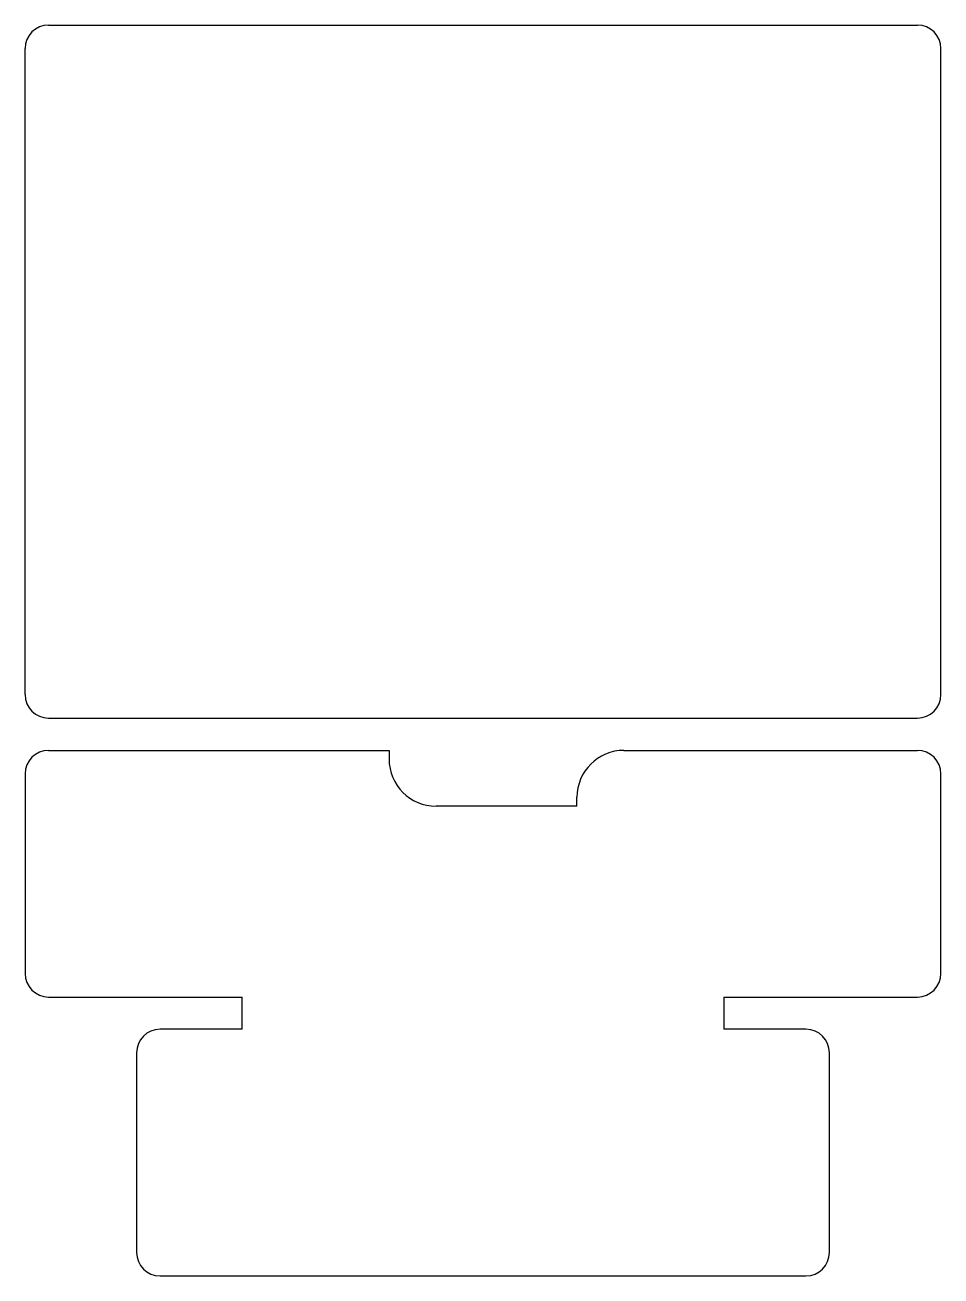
# Model space of a CAD drawing. Header units: millimetres. Extents: x 90 to 168, y -178 to -72.
import ezdxf

# ---------------------------------------------------------------- set-up
doc = ezdxf.new("R2010")
doc.units = ezdxf.units.MM

msp = doc.modelspace()

# ---------------------------------------------------------------- linework, layer by layer
at = {"linetype": 'CONTINUOUS'}
for p, q in [((91.5, -71.5), (165.5, -71.5)), ((89.5, -128.5), (89.5, -73.5)), ((167.5, -128.5), (167.5, -73.5)), ((91.5, -130.5), (165.5, -130.5)), ((91.5, -133.25), (120.5, -133.25)), ((120.5, -133.25), (120.5, -134)), ((140.5, -133.25), (165.5, -133.25)), ((89.5, -135.25), (89.5, -152.25)), ((167.5, -152.25), (167.5, -135.25)), ((136.5, -138), (136.5, -137.25)), ((136.5, -138), (124.5, -138)), ((91.5, -154.25), (108, -154.25)), ((108, -157), (108, -154.25)), ((149, -154.25), (149, -157)), ((149, -154.25), (165.5, -154.25)), ((108, -157), (101, -157)), ((156, -157), (149, -157)), ((99, -159), (99, -176)), ((158, -176), (158, -159)), ((101, -178), (156, -178))]:
    msp.add_line(p, q, dxfattribs=at)
for centre, radius, start, end in [((91.5, -73.5), 2, 90, 180), ((165.5, -73.5), 2, 0, 90), ((91.5, -128.5), 2, 180, 270), ((165.5, -128.5), 2, 270, 360), ((91.5, -135.25), 2, 90, 180), ((124.5, -134), 4, 180, 270), ((140.5, -137.25), 4, 90, 180), ((165.5, -135.25), 2, 0, 90), ((91.5, -152.25), 2, 180, 270), ((165.5, -152.25), 2, 270, 360), ((101, -159), 2, 90, 180), ((156, -159), 2, 0, 90), ((101, -176), 2, 180, 270), ((156, -176), 2, 270, 360)]:
    msp.add_arc(centre, radius, start, end, dxfattribs=at)

doc.saveas('drawing.dxf')
